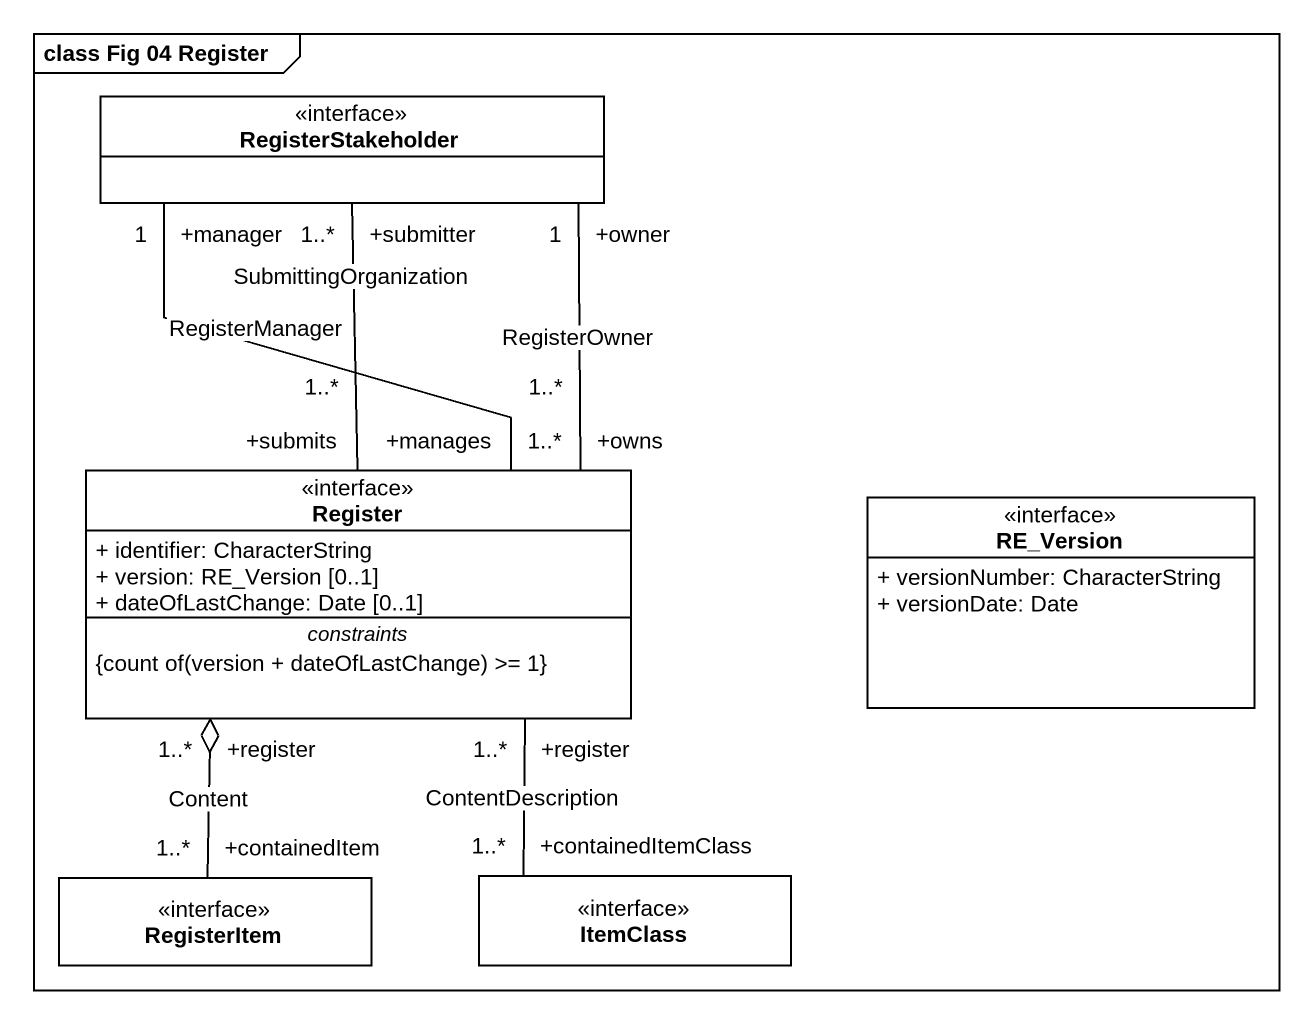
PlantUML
@startuml
mainframe class Fig 04 Register
hide circle
hide empty members
skinparam classAttributeIconSize 0
class RegisterStakeholder <<interface>> #FFFFFF
class Register <<interface>> #FFFFFF {
  + identifier: CharacterString
  + version: RE_Version [0..1]
  + dateOfLastChange: Date [0..1]
  -- constraints --
  {field} {count of(version + dateOfLastChange) >= 1}
}
class RE_Version <<interface>> #FFFFFF {
  + versionNumber: CharacterString
  + versionDate: Date
}
class RegisterItem <<interface>> #FFFFFF
class ItemClass <<interface>> #FFFFFF
Register "+manages\n1..*" -up- "+manager\n1" RegisterStakeholder : RegisterManager
Register "+submits\n1..*" -up- "+submitter\n1..*" RegisterStakeholder : SubmittingOrganization
Register "+owns\n1..*" -up- "+owner\n1" RegisterStakeholder : RegisterOwner
Register "+register\n1..*" o-- "+containedItem\n1..*" RegisterItem : Content
Register "+register\n1..*" -- "+containedItemClass\n1..*" ItemClass : ContentDescription
@enduml
